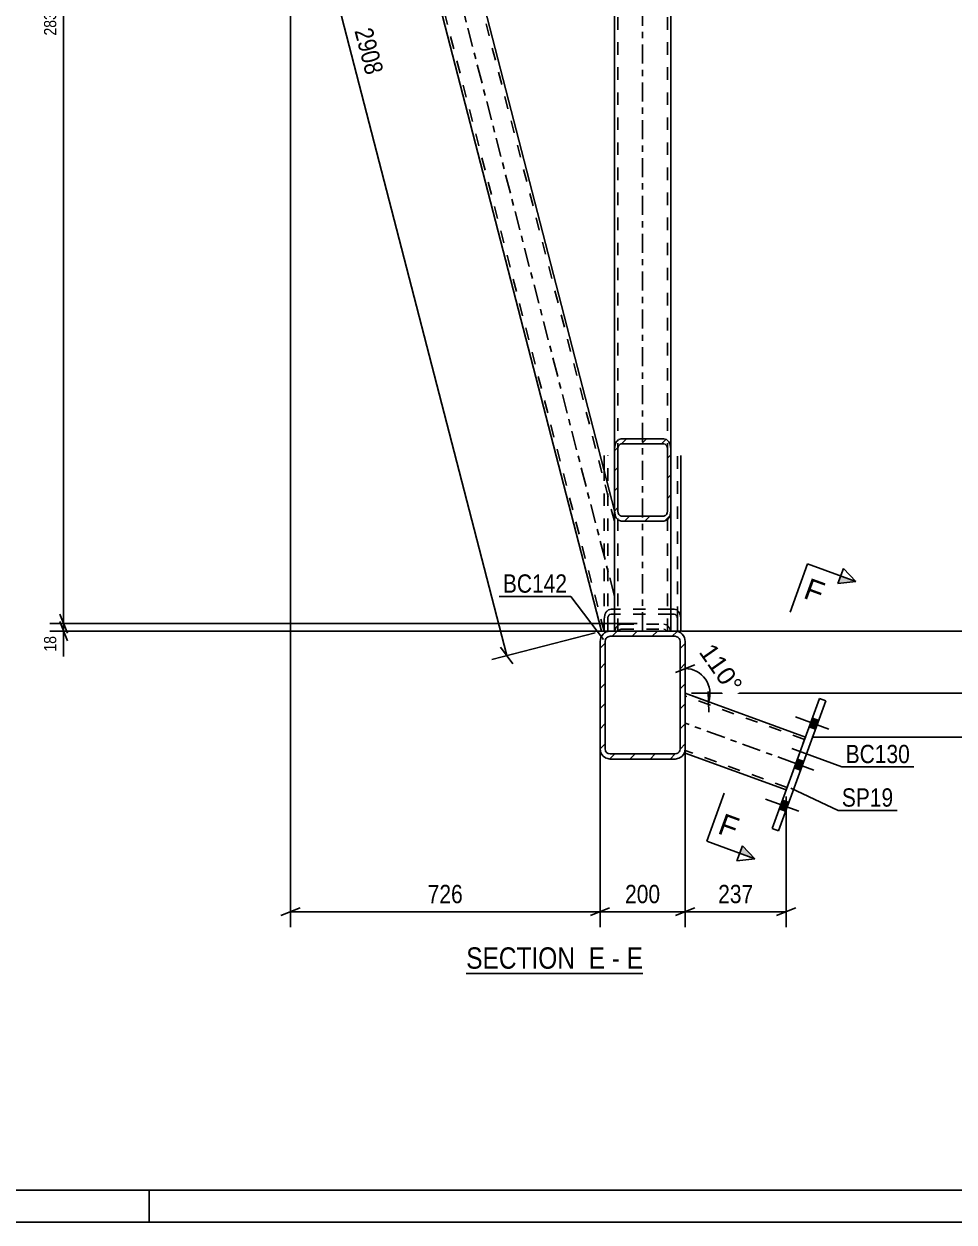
# Model space of a CAD drawing. Header units: millimetres. Extents: x 0 to 1189, y 0 to 841.
# Drawn here: x 119.4 to 264.8, y 0 to 187.4 of the extents above; entities that cross this region are included whole.
import ezdxf

# ---------------------------------------------------------------- set-up
doc = ezdxf.new("R2010")
doc.units = ezdxf.units.MM
doc.linetypes.add('DXK_LINE_DOT2', pattern=[3.9198, 1.9599, -1.9599])
doc.linetypes.add('DXK_LINE_DOT3', pattern=[5.9187, 2.979, -0.9799, 0.9799, -0.9799])
doc.styles.add('Arial', font='ARIAL.TTF', dxfattribs={"height": 0.2})
doc.styles.add('Arial Narrow', font='ARIALN.TTF', dxfattribs={"height": 0.2})

# ---------------------------------------------------------------- blocks, each defined once
blk = doc.blocks.new('Unknown-814467843-1163')
at = {"color": 5, "linetype": 'Continuous'}
for p, q in [((5, 5), (1184, 5)), ((139, 0), (139, 5)), ((0, 0), (1189, 0))]:
    blk.add_line(p, q, dxfattribs=at)
blk = doc.blocks.new('Unknown-814467843-16 - 2437')
at = {"color": 6, "linetype": 'Continuous'}
blk.add_line((188.56, 38.87), (216.2, 38.87), dxfattribs=at)
at = {"color": 0, "linetype": 'Continuous'}
for points in [[(206.66, 39.62), (206.66, 43.12), (188.56, 43.12), (188.56, 39.62)], [(210.27, 39.62), (210.27, 43.12), (207.71, 43.12), (207.71, 39.62)], [(212.6, 39.62), (212.6, 43.12), (211.32, 43.12), (211.32, 39.62)], [(216.2, 39.62), (216.2, 43.12), (213.65, 43.12), (213.65, 39.62)]]:
    blk.add_wipeout(points, dxfattribs=at)
at = {"color": 7, "linetype": 'Continuous', "style": 'Arial Narrow'}
for s, p in [('SECTION ', (188.56, 39.62)), ('E', (207.71, 39.62)), ('E', (213.65, 39.62)), ('-', (211.32, 39.62))]:
    blk.add_text(s, height=3.34, dxfattribs=at).set_placement(p)
blk = doc.blocks.new('Part-814467843-2479 - 2437')
at = {"linetype": 'Continuous'}
h = blk.add_hatch(dxfattribs=at)
h.set_pattern_fill('', scale=0.7, style=0, pattern_type=0)
h.set_pattern_definition([(45, (211.744, 111.1998), (-1.57154, 1.57154), [])])
h.paths.add_polyline_path([(211.74, 120.93), (211.74, 111.2), (211.83, 110.6), (212.06, 110.1), (212.4, 109.76), (212.81, 109.64), (219.48, 109.64), (219.89, 109.76), (220.23, 110.1), (220.46, 110.6), (220.54, 111.2), (220.54, 120.93), (220.46, 121.53), (220.23, 122.03), (219.89, 122.37), (219.48, 122.49), (212.81, 122.49), (212.4, 122.37), (212.06, 122.03), (211.83, 121.53)])
h.paths.add_polyline_path([(212.43, 121.48), (212.61, 121.65), (212.81, 121.71), (219.48, 121.71), (219.68, 121.65), (219.85, 121.48), (219.97, 121.23), (220.01, 120.93), (220.01, 111.2), (219.97, 110.9), (219.85, 110.65), (219.68, 110.48), (219.48, 110.42), (212.81, 110.42), (212.61, 110.48), (212.43, 110.65), (212.32, 110.9), (212.28, 111.2), (212.28, 120.93), (212.32, 121.23)])
at = {"color": 2, "linetype": 'Continuous'}
for p, q in [((212.81, 122.49), (212.4, 122.37)), ((212.81, 122.49), (219.48, 122.49)), ((219.89, 122.37), (219.48, 122.49)), ((211.83, 121.53), (211.74, 120.93)), ((211.74, 111.2), (211.74, 120.93)), ((212.28, 120.93), (212.32, 121.23)), ((212.28, 111.2), (212.28, 120.93)), ((212.61, 121.65), (212.81, 121.71)), ((212.81, 121.71), (219.48, 121.71)), ((219.48, 121.71), (219.68, 121.65)), ((219.97, 121.23), (220.01, 120.93)), ((220.01, 111.2), (220.01, 120.93)), ((220.54, 120.93), (220.46, 121.53)), ((220.54, 111.2), (220.54, 120.93)), ((211.74, 92.41), (211.74, 111.2)), ((211.74, 111.2), (211.83, 110.6)), ((212.32, 110.9), (212.28, 111.2)), ((220.01, 111.2), (219.97, 110.9)), ((220.46, 110.6), (220.54, 111.2)), ((220.54, 92.41), (220.54, 111.2)), ((212.4, 109.76), (212.81, 109.64)), ((212.81, 110.42), (212.61, 110.48)), ((212.81, 110.42), (219.48, 110.42)), ((212.81, 109.64), (219.48, 109.64)), ((219.68, 110.48), (219.48, 110.42)), ((219.48, 109.64), (219.89, 109.76))]:
    blk.add_line(p, q, dxfattribs=at)
at = {"color": 7, "linetype": 'DXK_LINE_DOT2'}
for p, q in [((211.74, 111.2), (211.74, 120.93)), ((212.28, 92.41), (212.28, 120.93)), ((220.01, 92.41), (220.01, 120.93)), ((220.54, 111.2), (220.54, 120.93)), ((211.74, 92.41), (220.54, 92.41)), ((211.81, 92.41), (211.83, 92.55)), ((212.39, 92.41), (212.4, 92.44)), ((212.4, 93.39), (212.81, 93.51)), ((212.4, 92.44), (212.43, 92.51)), ((212.61, 92.68), (212.43, 92.51)), ((212.81, 92.73), (212.61, 92.68)), ((212.81, 93.51), (219.48, 93.51)), ((212.81, 92.73), (219.48, 92.73)), ((219.48, 93.51), (219.89, 93.39)), ((219.68, 92.68), (219.48, 92.73)), ((219.85, 92.51), (219.68, 92.68)), ((219.89, 92.44), (219.85, 92.51)), ((219.9, 92.41), (219.89, 92.44)), ((220.46, 92.55), (220.48, 92.41))]:
    blk.add_line(p, q, dxfattribs=at)
at = {"color": 2, "linetype": 'Continuous'}
for centre, radius, start, end in [((213.2, 121.2), 1.42, 124.4664, 166.7051), ((219.08, 121.2), 1.42, 13.2949, 55.5336), ((213.01, 121.07), 0.709, 124.4664, 166.7051), ((219.28, 121.07), 0.709, 13.2949, 55.5336), ((213.2, 110.93), 1.42, 193.2949, 235.5336), ((213.01, 111.06), 0.709, 193.2949, 235.5336), ((219.28, 111.06), 0.709, 304.4664, 346.7051), ((219.08, 110.93), 1.42, 304.4664, 346.7051)]:
    blk.add_arc(centre, radius, start, end, dxfattribs=at)
at = {"color": 7, "linetype": 'DXK_LINE_DOT2'}
for centre, start, end in [((213.2, 92.23), 124.4664, 166.7051), ((219.08, 92.23), 13.2949, 55.5336)]:
    blk.add_arc(centre, 1.42, start, end, dxfattribs=at)
blk = doc.blocks.new('Part-814467843-2521 - 2437')
at = {"color": 2, "linetype": 'Continuous'}
for p, q in [((241.6, 75.85), (222.81, 82.69)), ((222.81, 73.39), (222.81, 74.01)), ((222.81, 73.39), (222.81, 73.33)), ((222.81, 73.33), (238.59, 67.58))]:
    blk.add_line(p, q, dxfattribs=at)
at = {"color": 7, "linetype": 'DXK_LINE_DOT2'}
for p, q in [((222.81, 82.63), (222.81, 82.69)), ((222.81, 74.01), (222.81, 82.69)), ((241.47, 75.48), (222.81, 82.27)), ((238.59, 67.58), (241.6, 75.85)), ((238.73, 67.96), (222.81, 73.75))]:
    blk.add_line(p, q, dxfattribs=at)
at = {"color": 7, "linetype": 'DXK_LINE_DOT3'}
blk.add_line((240.1, 71.72), (222.81, 78.01), dxfattribs=at)
blk = doc.blocks.new('Part-814467843-2509 - 2437')
at = {"color": 2, "linetype": 'Continuous'}
for p, q in [((210.14, 117.41), (210.14, 119.89)), ((222.14, 92.41), (222.14, 119.89)), ((221.08, 95.85), (220.54, 95.85)), ((221.49, 95.73), (221.08, 95.85)), ((221.08, 95.07), (220.54, 95.07)), ((221.08, 95.07), (221.28, 95.01)), ((221.57, 94.59), (221.61, 94.29)), ((221.61, 92.41), (221.61, 94.29)), ((222.14, 94.29), (222.06, 94.89)), ((221.21, 92.41), (221.57, 92.41)), ((221.57, 92.41), (221.61, 92.41)), ((221.61, 92.41), (222.14, 92.41))]:
    blk.add_line(p, q, dxfattribs=at)
at = {"color": 7, "linetype": 'DXK_LINE_DOT2'}
for p, q in [((210.68, 92.41), (210.68, 119.89)), ((221.61, 94.29), (221.61, 119.89)), ((210.14, 92.41), (210.14, 117.41)), ((211.21, 95.85), (210.8, 95.73)), ((220.54, 95.85), (211.21, 95.85)), ((210.23, 94.89), (210.14, 94.29)), ((210.68, 94.29), (210.72, 94.59)), ((211.01, 95.01), (211.21, 95.07)), ((220.54, 95.07), (211.21, 95.07)), ((210.14, 92.41), (221.21, 92.41))]:
    blk.add_line(p, q, dxfattribs=at)
for centre, radius in [((211.6, 94.56), 1.42), ((211.41, 94.43), 0.709)]:
    blk.add_arc(centre, radius, 124.4664, 166.7051, dxfattribs=at)
at = {"color": 2, "linetype": 'Continuous'}
for centre, radius in [((220.68, 94.56), 1.42), ((220.88, 94.43), 0.709)]:
    blk.add_arc(centre, radius, 13.2949, 55.5336, dxfattribs=at)
blk = doc.blocks.new('Part-814467843-2545 - 2437')
at = {"color": 2, "linetype": 'Continuous'}
for p, q in [((236.39, 61.54), (243.81, 81.9)), ((237.4, 61.17), (244.81, 81.53)), ((244.81, 81.53), (243.81, 81.9)), ((237.4, 61.17), (236.39, 61.54))]:
    blk.add_line(p, q, dxfattribs=at)
blk = doc.blocks.new('Part-814467843-2633 - 2437')
at = {"color": 7, "linetype": 'DXK_LINE_DOT2'}
for p, q in [((212.28, 92.41), (212.28, 285.08)), ((220.01, 92.41), (220.01, 285.08)), ((211.74, 92.41), (211.74, 120.93)), ((220.54, 92.41), (220.54, 120.93)), ((220.54, 92.41), (211.74, 92.41))]:
    blk.add_line(p, q, dxfattribs=at)
at = {"color": 7, "linetype": 'DXK_LINE_DOT3'}
blk.add_line((216.14, 92.41), (216.14, 285.08), dxfattribs=at)
at = {"color": 2, "linetype": 'Continuous'}
for p, q in [((211.74, 120.93), (211.74, 256.56)), ((220.54, 120.93), (220.54, 256.56))]:
    blk.add_line(p, q, dxfattribs=at)
blk = doc.blocks.new('Part-814467843-2556 - 2437')
at = {"linetype": 'Continuous'}
h = blk.add_hatch(dxfattribs=at)
h.set_pattern_fill('', scale=0.7, style=0, pattern_type=0)
h.set_pattern_definition([(45, (209.4774, 74.012), (-1.57154, 1.57154), [])])
h.paths.add_polyline_path([(209.48, 90.81), (209.48, 74.01), (209.6, 73.4), (209.95, 72.88), (210.47, 72.53), (211.08, 72.41), (221.21, 72.41), (221.82, 72.53), (222.34, 72.88), (222.69, 73.4), (222.81, 74.01), (222.81, 90.81), (222.69, 91.42), (222.34, 91.94), (221.82, 92.29), (221.21, 92.41), (211.08, 92.41), (210.47, 92.29), (209.95, 91.94), (209.6, 91.42)])
h.paths.add_polyline_path([(210.51, 91.38), (210.77, 91.55), (211.08, 91.61), (221.21, 91.61), (221.52, 91.55), (221.78, 91.38), (221.95, 91.12), (222.01, 90.81), (222.01, 74.01), (221.95, 73.71), (221.78, 73.45), (221.52, 73.27), (221.21, 73.21), (211.08, 73.21), (210.77, 73.27), (210.51, 73.45), (210.34, 73.71), (210.28, 74.01), (210.28, 90.81), (210.34, 91.12)])
at = {"color": 2, "linetype": 'Continuous'}
for p, q in [((211.08, 92.41), (210.47, 92.29)), ((211.08, 92.41), (221.21, 92.41)), ((221.82, 92.29), (221.21, 92.41)), ((209.6, 91.42), (209.48, 90.81)), ((209.48, 74.01), (209.48, 90.81)), ((210.28, 90.81), (210.34, 91.12)), ((210.28, 74.01), (210.28, 90.81)), ((210.77, 91.55), (211.08, 91.61)), ((211.08, 91.61), (221.21, 91.61)), ((221.21, 91.61), (221.52, 91.55)), ((221.95, 91.12), (222.01, 90.81)), ((222.01, 74.01), (222.01, 90.81)), ((222.81, 90.81), (222.69, 91.42)), ((222.81, 74.01), (222.81, 90.81)), ((209.48, 74.01), (209.6, 73.4)), ((210.34, 73.71), (210.28, 74.01)), ((211.08, 73.21), (210.77, 73.27)), ((211.08, 73.21), (221.21, 73.21)), ((221.52, 73.27), (221.21, 73.21)), ((222.01, 74.01), (221.95, 73.71)), ((222.69, 73.4), (222.81, 74.01)), ((210.47, 72.53), (211.08, 72.41)), ((211.08, 72.41), (221.21, 72.41)), ((221.21, 72.41), (221.82, 72.53))]:
    blk.add_line(p, q, dxfattribs=at)
for centre, radius, start, end in [((211.08, 90.81), 1.6, 112.5, 157.5), ((221.21, 90.81), 1.6, 22.5, 67.5), ((211.08, 90.81), 0.8, 112.5, 157.5), ((221.21, 90.81), 0.8, 22.5, 67.5), ((211.08, 74.01), 1.6, 202.5, 247.5), ((211.08, 74.01), 0.8, 202.5, 247.5), ((221.21, 74.01), 0.8, 292.5, 337.5), ((221.21, 74.01), 1.6, 292.5, 337.5)]:
    blk.add_arc(centre, radius, start, end, dxfattribs=at)
blk = doc.blocks.new('Part-814467843-2597 - 2437')
at = {"color": 7, "linetype": 'DXK_LINE_DOT3'}
blk.add_line((211.74, 97.87), (164.4, 281.27), dxfattribs=at)
at = {"color": 7, "linetype": 'DXK_LINE_DOT2'}
for p, q in [((211.74, 109.61), (167.17, 282.28)), ((210.12, 92.41), (161.63, 280.27)), ((211.74, 92.41), (211.74, 111.21)), ((211.08, 92.41), (211.74, 92.41))]:
    blk.add_line(p, q, dxfattribs=at)
at = {"color": 2, "linetype": 'Continuous'}
for p, q in [((211.74, 111.21), (167.55, 282.42)), ((209.71, 92.41), (161.25, 280.13)), ((209.71, 92.41), (211.08, 92.41))]:
    blk.add_line(p, q, dxfattribs=at)
blk = doc.blocks.new('Bolt-814467843-2619 - 2437')
at = {"linetype": 'Continuous'}
for points in [[(243.19, 77.09), (243.69, 78.46), (242.69, 78.83), (242.19, 77.45)], [(243.19, 77.09), (243.69, 78.46), (242.69, 78.83), (242.19, 77.45)], [(243.19, 77.09), (243.69, 78.46), (242.69, 78.83), (242.19, 77.45)], [(240.85, 70.66), (241.35, 72.04), (240.35, 72.41), (239.85, 71.03)], [(240.85, 70.66), (241.35, 72.04), (240.35, 72.41), (239.85, 71.03)], [(238.51, 64.24), (239.02, 65.62), (238.01, 65.99), (237.51, 64.61)], [(238.51, 64.24), (239.02, 65.62), (238.01, 65.99), (237.51, 64.61)], [(238.51, 64.24), (239.02, 65.62), (238.01, 65.99), (237.51, 64.61)]]:
    blk.add_hatch(color=1, dxfattribs=at).paths.add_polyline_path(points)
at = {"color": 1, "linetype": 'Continuous'}
for p, q in [((245.26, 77.11), (240.06, 79.01)), ((245.26, 77.11), (240.06, 79.01)), ((245.26, 77.11), (240.06, 79.01)), ((243.69, 78.46), (242.69, 78.83)), ((243.69, 78.46), (242.69, 78.83)), ((243.69, 78.46), (242.69, 78.83)), ((243.19, 77.09), (242.19, 77.45)), ((243.19, 77.09), (242.19, 77.45)), ((243.19, 77.09), (242.19, 77.45)), ((242.92, 70.69), (237.72, 72.58)), ((242.92, 70.69), (237.72, 72.58)), ((241.35, 72.04), (240.35, 72.41)), ((241.35, 72.04), (240.35, 72.41)), ((240.85, 70.66), (239.85, 71.03)), ((240.85, 70.66), (239.85, 71.03)), ((240.58, 64.27), (235.38, 66.16)), ((240.58, 64.27), (235.38, 66.16)), ((240.58, 64.27), (235.38, 66.16)), ((239.02, 65.62), (238.01, 65.99)), ((239.02, 65.62), (238.01, 65.99)), ((239.02, 65.62), (238.01, 65.99)), ((238.51, 64.24), (237.51, 64.61)), ((238.51, 64.24), (237.51, 64.61)), ((238.51, 64.24), (237.51, 64.61))]:
    blk.add_line(p, q, dxfattribs=at)
blk = doc.blocks.new('StraightDimension-814467843-2953 - 2437')
at = {"color": 7, "linetype": 'Continuous'}
for p, q in [((209.48, 75), (209.48, 46.12)), ((222.81, 75), (222.81, 46.12)), ((210.98, 49.12), (207.98, 47.92)), ((221.31, 47.92), (224.31, 49.12)), ((209.48, 48.52), (222.81, 48.52))]:
    blk.add_line(p, q, dxfattribs=at)
at = {"color": 0}
blk.add_wipeout([(219.49, 49.27), (219.49, 53.47), (212.8, 53.47), (212.8, 49.27)], dxfattribs=at)
at = {"color": 3, "style": 'Arial Narrow'}
blk.add_text('200', height=2.863, dxfattribs=at).set_placement((213.4, 49.87))
blk = doc.blocks.new('StraightDimension-814467843-7491 - 2437')
at = {"color": 7, "linetype": 'Continuous'}
for p, q in [((125.59, 93.59), (125.59, 282.42)), ((124.99, 95.09), (126.19, 92.09)), ((215.29, 93.59), (123.44, 93.59))]:
    blk.add_line(p, q, dxfattribs=at)
at = {"color": 0}
blk.add_wipeout([(124.84, 190.84), (122.04, 190.84), (122.04, 185.17), (124.84, 185.17)], dxfattribs=at)
at = {"color": 3, "style": 'Arial Narrow'}
blk.add_text('2833', height=1.909, rotation=90.0002, dxfattribs=at).set_placement((124.44, 185.57))
blk = doc.blocks.new('StraightDimension-814467843-2963 - 2437')
at = {"color": 7, "linetype": 'Continuous'}
for p, q in [((222.81, 75), (222.81, 46.12)), ((238.59, 66.58), (238.59, 46.12)), ((224.31, 49.12), (221.31, 47.92)), ((237.09, 47.92), (240.09, 49.12)), ((222.81, 48.52), (238.59, 48.52))]:
    blk.add_line(p, q, dxfattribs=at)
at = {"color": 0}
blk.add_wipeout([(234.05, 49.27), (234.05, 53.47), (227.36, 53.47), (227.36, 49.27)], dxfattribs=at)
at = {"color": 3, "style": 'Arial Narrow'}
blk.add_text('237', height=2.863, dxfattribs=at).set_placement((227.96, 49.87))
blk = doc.blocks.new('StraightDimension-814467843-2810 - 2437')
at = {"color": 7, "linetype": 'Continuous'}
blk.add_line((222.21, 92.41), (282.31, 92.41), dxfattribs=at)
blk = doc.blocks.new('StraightDimension-814467843-2823 - 2437')
at = {"color": 7, "linetype": 'Continuous'}
for p, q in [((279.31, 93.91), (280.51, 90.91)), ((222.21, 92.41), (282.31, 92.41)), ((279.91, 82.69), (279.91, 92.41)), ((223.81, 82.69), (282.31, 82.69)), ((280.51, 81.19), (279.31, 84.19))]:
    blk.add_line(p, q, dxfattribs=at)
at = {"color": 0}
blk.add_wipeout([(279.16, 90.9), (274.96, 90.9), (274.96, 84.21), (279.16, 84.21)], dxfattribs=at)
at = {"color": 3, "style": 'Arial Narrow'}
blk.add_text('146', height=2.863, rotation=90.0002, dxfattribs=at).set_placement((278.56, 84.81))
blk = doc.blocks.new('StraightDimension-814467843-2833 - 2437')
at = {"color": 7, "linetype": 'Continuous'}
for p, q in [((223.81, 82.69), (282.31, 82.69)), ((279.31, 84.19), (280.51, 81.19)), ((279.91, 75.85), (279.91, 82.69)), ((280.51, 74.35), (279.31, 77.35)), ((242.6, 75.85), (282.31, 75.85))]:
    blk.add_line(p, q, dxfattribs=at)
at = {"color": 0}
blk.add_wipeout([(279.16, 75.33), (274.96, 75.33), (274.96, 68.64), (279.16, 68.64)], dxfattribs=at)
at = {"color": 7, "linetype": 'Continuous'}
blk.add_line((279.91, 75.85), (279.91, 68.12), dxfattribs=at)
blk.add_line((279.91, 75.85), (279.91, 68.12), dxfattribs=at)
at = {"color": 3, "style": 'Arial Narrow'}
blk.add_text('103', height=2.863, rotation=90.0002, dxfattribs=at).set_placement((278.56, 69.24))
blk = doc.blocks.new('StraightDimension-814467843-2943 - 2437')
at = {"color": 7, "linetype": 'Continuous'}
for p, q in [((161.09, 279.75), (161.09, 46.12)), ((209.48, 75), (209.48, 46.12)), ((162.59, 49.12), (159.59, 47.92)), ((207.98, 47.92), (210.98, 49.12)), ((161.09, 48.52), (209.48, 48.52))]:
    blk.add_line(p, q, dxfattribs=at)
at = {"color": 0}
blk.add_wipeout([(188.63, 49.27), (188.63, 53.47), (181.94, 53.47), (181.94, 49.27)], dxfattribs=at)
at = {"color": 3, "style": 'Arial Narrow'}
blk.add_text('726', height=2.863, dxfattribs=at).set_placement((182.54, 49.87))
blk = doc.blocks.new('StraightDimension-814467843-7492 - 2437')
at = {"color": 7, "linetype": 'Continuous'}
for p, q in [((124.99, 95.09), (126.19, 92.09)), ((126.19, 90.91), (124.99, 93.91)), ((215.29, 93.59), (123.44, 93.59)), ((211.28, 92.41), (123.44, 92.41)), ((125.59, 92.41), (125.59, 93.59))]:
    blk.add_line(p, q, dxfattribs=at)
at = {"color": 0}
blk.add_wipeout([(124.84, 92.06), (122.04, 92.06), (122.04, 88.82), (124.84, 88.82)], dxfattribs=at)
at = {"color": 7, "linetype": 'Continuous'}
blk.add_line((125.59, 92.41), (125.59, 88.47), dxfattribs=at)
blk.add_line((125.59, 92.41), (125.59, 88.47), dxfattribs=at)
at = {"color": 3, "style": 'Arial Narrow'}
blk.add_text('18', height=1.909, rotation=90.0002, dxfattribs=at).set_placement((124.44, 89.22))
blk = doc.blocks.new('AngleDimension-814467843-14689 - 2437')
at = {"color": 7, "linetype": 'Continuous'}
for p, q in [((221.31, 85.96), (224.31, 87.16)), ((222.81, 83.69), (222.81, 86.56)), ((222.81, 86.56), (222.81, 82.69)), ((226.45, 81.37), (222.81, 82.69)), ((226.5, 79.75), (226.4, 82.98))]:
    blk.add_line(p, q, dxfattribs=at)
blk.add_arc((222.81, 82.69), 3.87, 340, 90, dxfattribs=at)
at = {"color": 0}
blk.add_wipeout([(229.44, 81.55), (232.88, 83.96), (227.44, 91.72), (224, 89.31)], dxfattribs=at)
at = {"color": 3, "style": 'Arial'}
blk.add_text('110°', height=2.865, rotation=-54.9982, dxfattribs=at).set_placement((224.84, 89.16))
blk = doc.blocks.new('StraightDimension-814467843-20052 - 2437')
at = {"color": 7, "linetype": 'Continuous'}
for p, q in [((146.43, 276.3), (194.89, 88.59)), ((208.74, 92.16), (192.57, 87.99)), ((193.93, 89.89), (195.85, 87.28))]:
    blk.add_line(p, q, dxfattribs=at)
at = {"color": 0}
blk.add_wipeout([(172.45, 178.51), (176.52, 179.56), (174.39, 187.8), (170.32, 186.75)], dxfattribs=at)
at = {"color": 3, "style": 'Arial Narrow'}
blk.add_text('2908', height=2.863, rotation=-75.5273, dxfattribs=at).set_placement((171.06, 186.32))
blk = doc.blocks.new('SectionMark-814467843-3182 - 2437')
at = {"linetype": 'Continuous'}
for points in [[(246.69, 99.88), (247.12, 101.05), (249.47, 100.19)], [(231.33, 57.67), (231.76, 58.84), (233.68, 56.81)]]:
    blk.add_hatch(color=6, dxfattribs=at).paths.add_polyline_path(points)
at = {"color": 6, "linetype": 'Continuous'}
for p, q in [((246.69, 99.88), (247.55, 102.22)), ((247.55, 102.22), (249.47, 100.19)), ((249.47, 100.19), (246.69, 99.88)), ((231.76, 58.84), (230.9, 56.49)), ((233.68, 56.81), (231.76, 58.84)), ((233.68, 56.81), (230.9, 56.49))]:
    blk.add_line(p, q, dxfattribs=at)
at = {"color": 0, "linetype": 'Continuous'}
for points in [[(243.78, 96.68), (244.97, 99.97), (242.29, 100.94), (241.1, 97.66)], [(230.38, 59.88), (231.58, 63.16), (228.9, 64.14), (227.7, 60.85)]]:
    blk.add_wipeout(points, dxfattribs=at)
at = {"color": 6, "linetype": 'Continuous'}
for p, q in [((241.95, 102.93), (239.22, 95.41)), ((241.95, 102.93), (249.47, 100.19)), ((226.16, 59.55), (228.9, 67.07)), ((226.16, 59.55), (233.68, 56.81))]:
    blk.add_line(p, q, dxfattribs=at)
at = {"color": 3, "linetype": 'Continuous', "style": 'Arial'}
for p in [(241.1, 97.66), (227.7, 60.85)]:
    blk.add_text('F', height=3.34, rotation=-20.002, dxfattribs=at).set_placement(p)
blk = doc.blocks.new('Mark-814467843-2517 - 2437')
at = {"color": 0}
blk.add_wipeout([(257.95, 71.77), (257.95, 74.77), (247.9, 74.77), (247.9, 71.77)], dxfattribs=at)
blk.add_wipeout([(257.95, 71.77), (257.95, 74.77), (247.9, 74.77), (247.9, 71.77)], dxfattribs=at)
at = {"color": 30, "linetype": 'Continuous'}
for p, q in [((239.46, 74.06), (247.3, 71.17)), ((247.3, 71.17), (258.55, 71.17))]:
    blk.add_line(p, q, dxfattribs=at)
at = {"color": 3, "style": 'Arial Narrow'}
blk.add_text('BC130', height=2.863, dxfattribs=at).set_placement((247.9, 71.77))
blk = doc.blocks.new('Mark-814467843-2541 - 2437')
at = {"color": 0}
blk.add_wipeout([(255.34, 64.97), (255.34, 67.97), (247.3, 67.97), (247.3, 64.97)], dxfattribs=at)
blk.add_wipeout([(255.34, 64.97), (255.34, 67.97), (247.3, 67.97), (247.3, 64.97)], dxfattribs=at)
at = {"color": 30, "linetype": 'Continuous'}
for p, q in [((239.34, 67.85), (246.7, 64.37)), ((246.7, 64.37), (255.94, 64.37))]:
    blk.add_line(p, q, dxfattribs=at)
at = {"color": 3, "style": 'Arial Narrow'}
blk.add_text('SP19', height=2.863, dxfattribs=at).set_placement((247.3, 64.97))
blk = doc.blocks.new('Mark-814467843-2552 - 2437')
at = {"color": 0}
blk.add_wipeout([(204.34, 98.43), (204.34, 101.43), (194.29, 101.43), (194.29, 98.43)], dxfattribs=at)
blk.add_wipeout([(204.34, 98.43), (204.34, 101.43), (194.29, 101.43), (194.29, 98.43)], dxfattribs=at)
at = {"color": 30, "linetype": 'Continuous'}
for p in [(193.69, 97.83), (210.04, 91.12)]:
    blk.add_line(p, (204.94, 97.83), dxfattribs=at)
at = {"color": 3, "style": 'Arial Narrow'}
blk.add_text('BC142', height=2.863, dxfattribs=at).set_placement((194.29, 98.43))

msp = doc.modelspace()

# ---------------------------------------------------------------- block references
for name in ['Unknown-814467843-1163', 'Part-814467843-2633 - 2437', 'Part-814467843-2597 - 2437', 'Part-814467843-2479 - 2437', 'Part-814467843-2509 - 2437', 'Part-814467843-2556 - 2437', 'Part-814467843-2521 - 2437', 'Part-814467843-2545 - 2437', 'Bolt-814467843-2619 - 2437']:
    msp.add_blockref(name, (0, 0))

# ---------------------------------------------------------------- next in the draw order: block references
for name in ['StraightDimension-814467843-2810 - 2437', 'StraightDimension-814467843-7491 - 2437', 'StraightDimension-814467843-2953 - 2437', 'Unknown-814467843-16 - 2437']:
    msp.add_blockref(name, (0, 0))

# ---------------------------------------------------------------- next in the draw order: block references
for name in ['StraightDimension-814467843-2943 - 2437', 'StraightDimension-814467843-2823 - 2437', 'StraightDimension-814467843-2963 - 2437']:
    msp.add_blockref(name, (0, 0))

# ---------------------------------------------------------------- next in the draw order: block references
for name in ['StraightDimension-814467843-7492 - 2437', 'StraightDimension-814467843-2833 - 2437']:
    msp.add_blockref(name, (0, 0))

# ---------------------------------------------------------------- next in the draw order: block references
for name in ['StraightDimension-814467843-20052 - 2437', 'AngleDimension-814467843-14689 - 2437']:
    msp.add_blockref(name, (0, 0))

# ---------------------------------------------------------------- next in the draw order: block references
for name in ['Mark-814467843-2552 - 2437', 'SectionMark-814467843-3182 - 2437']:
    msp.add_blockref(name, (0, 0))

# ---------------------------------------------------------------- next in the draw order: block references
for name in ['Mark-814467843-2517 - 2437', 'Mark-814467843-2541 - 2437']:
    msp.add_blockref(name, (0, 0))

doc.saveas('drawing.dxf')
